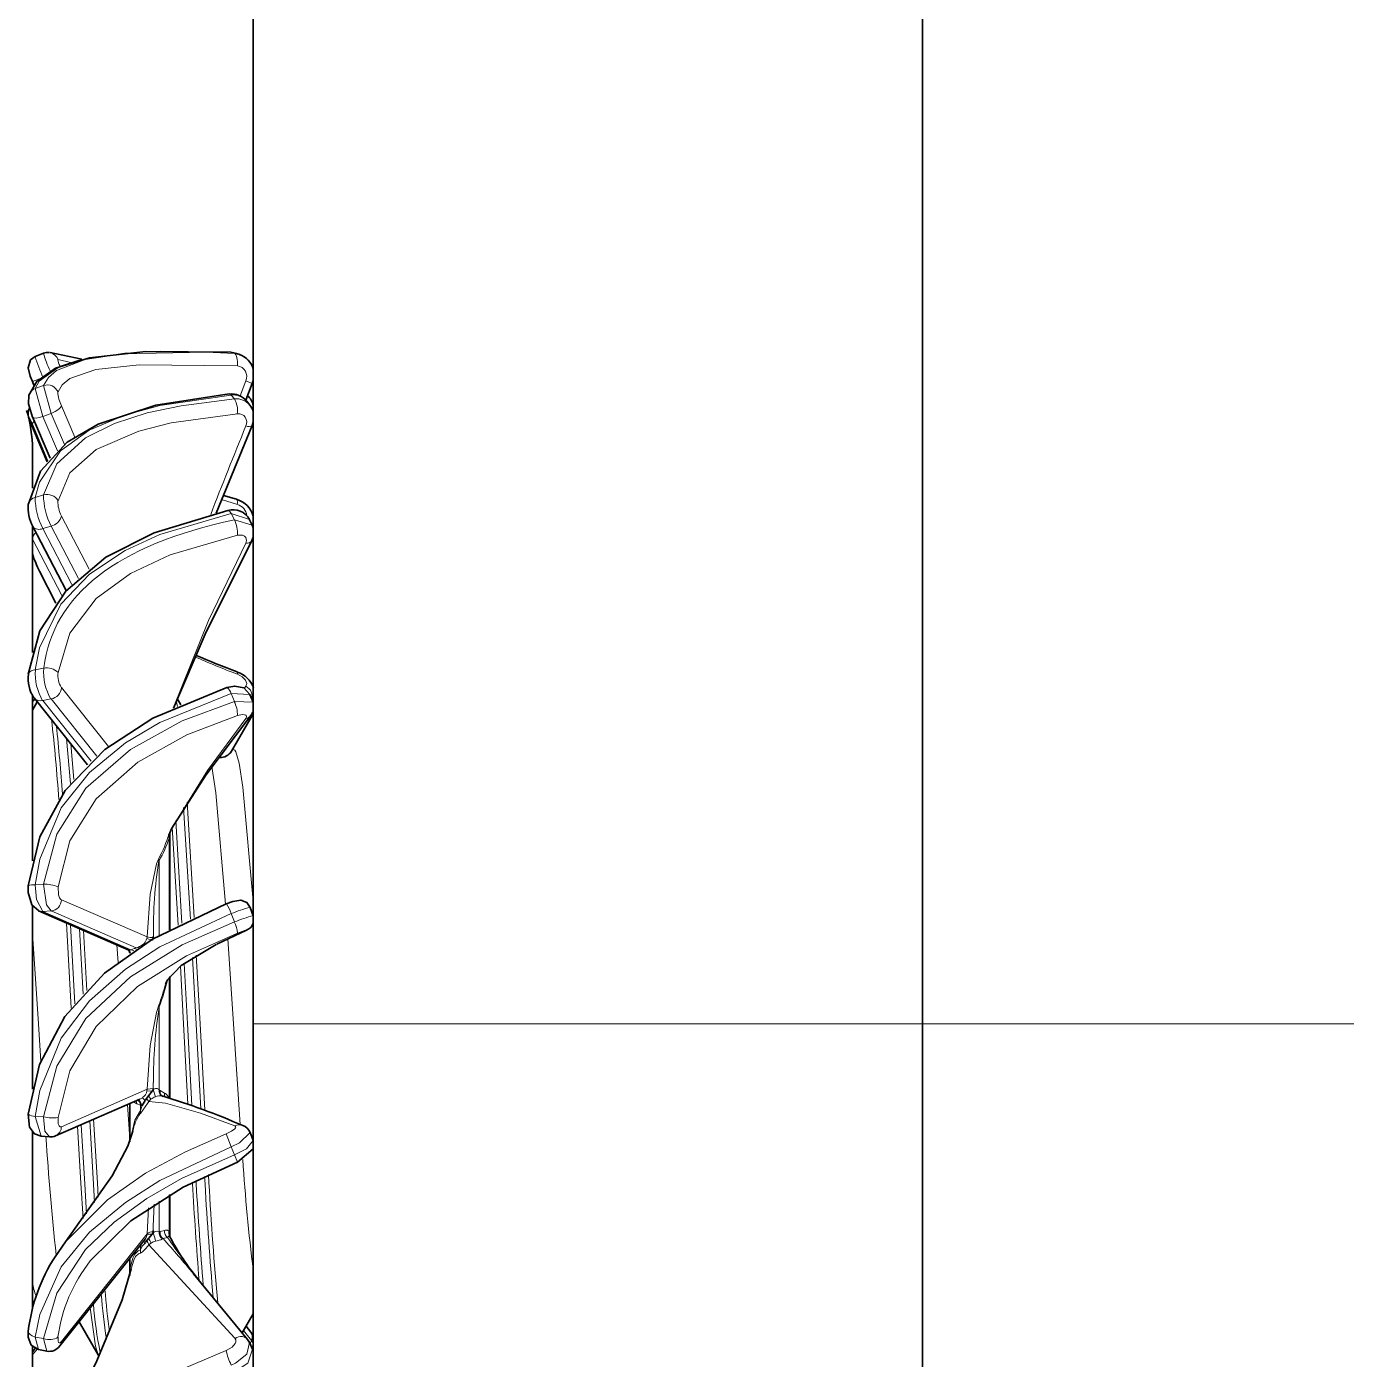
# Model space of a CAD drawing. Extents: x 315 to 857, y 212 to 651.
# Drawn here: x 543.56 to 549.48, y 292.58 to 298.55 of the extents above; entities that cross this region are included whole.
import ezdxf

# ---------------------------------------------------------------- set-up
doc = ezdxf.new("R2010")
doc.units = 0

msp = doc.modelspace()

# ---------------------------------------------------------------- linework, layer by layer
at = {"color": 7, "lineweight": 35}
for p, q in [((544.5804, 359.8392), (544.5804, 294.0792)), ((547.5804, 359.8392), (547.5804, 294.0792)), ((547.5804, 359.8392), (547.5804, 294.0792)), ((544.5804, 297.0123), (544.5804, 356.9062))]:
    msp.add_line(p, q, dxfattribs=at)
at = {"color": 7, "lineweight": 35, "ltscale": 0.001005}
msp.add_line((543.6031, 297.0709), (543.6405, 297.0856), dxfattribs=at)
at = {"color": 7, "lineweight": 35, "ltscale": 0.00365}
msp.add_line((543.6696, 297.088), (543.8124, 297.058), dxfattribs=at)
at = {"color": 7, "lineweight": 13, "ltscale": 0.001429}
msp.add_line((543.7053, 297.0575), (543.7608, 297.044), dxfattribs=at)
at = {"color": 7, "lineweight": 35, "ltscale": 0.000674667}
msp.add_line((544.5062, 297.0842), (544.4797, 297.0894), dxfattribs=at)
at = {"color": 7, "lineweight": 13, "ltscale": 0.000369635}
msp.add_line((544.4956, 297.0842), (544.4816, 297.089), dxfattribs=at)
at = {"color": 7, "lineweight": 13, "ltscale": 0.000624989}
msp.add_line((544.5062, 297.0842), (544.4816, 297.089), dxfattribs=at)
at = {"color": 7, "lineweight": 13, "ltscale": 0.000618853}
msp.add_line((544.4956, 297.0842), (544.5199, 297.0794), dxfattribs=at)
at = {"color": 7, "lineweight": 35, "ltscale": 0.000395951}
msp.add_line((544.5199, 297.0794), (544.5049, 297.0846), dxfattribs=at)
at = {"color": 7, "lineweight": 13, "ltscale": 0.000859396}
msp.add_line((543.6225, 296.971), (543.5906, 296.9583), dxfattribs=at)
at = {"color": 7, "lineweight": 35, "ltscale": 0.000423326}
msp.add_line((543.5968, 296.9425), (543.5906, 296.9583), dxfattribs=at)
at = {"color": 7, "lineweight": 13, "ltscale": 0.000999664}
msp.add_line((543.6033, 296.9265), (543.6408, 296.9405), dxfattribs=at)
at = {"color": 7, "lineweight": 13, "ltscale": 0.003224}
msp.add_line((543.637, 296.8021), (543.6033, 296.9265), dxfattribs=at)
at = {"color": 7, "lineweight": 13, "ltscale": 0.003228}
msp.add_line((543.6408, 296.9405), (543.6743, 296.8158), dxfattribs=at)
at = {"color": 7, "lineweight": 13, "ltscale": 0.001806}
msp.add_line((544.5473, 296.9615), (544.5215, 296.894), dxfattribs=at)
at = {"color": 7, "lineweight": 35, "ltscale": 0.002003}
msp.add_line((544.547, 296.8752), (544.5762, 296.9498), dxfattribs=at)
at = {"color": 7, "lineweight": 13, "ltscale": 0.000780349}
msp.add_line((544.5473, 296.9615), (544.5762, 296.9498), dxfattribs=at)
at = {"color": 7, "lineweight": 35, "ltscale": 0.000343818}
msp.add_line((544.5804, 296.9629), (544.5762, 296.9498), dxfattribs=at)
at = {"color": 7, "lineweight": 35, "ltscale": 0.002815}
msp.add_line((544.5804, 296.8501), (544.5804, 296.9627), dxfattribs=at)
at = {"color": 7, "lineweight": 13, "ltscale": 0.000554898}
msp.add_line((544.4956, 296.8804), (544.4816, 296.8976), dxfattribs=at)
at = {"color": 7, "lineweight": 35, "ltscale": 0.000551322}
msp.add_line((544.5649, 296.8529), (544.5513, 296.8702), dxfattribs=at)
at = {"color": 7, "lineweight": 35, "ltscale": 0.000626425}
msp.add_line((543.5735, 296.7979), (543.5819, 296.7743), dxfattribs=at)
at = {"color": 7, "lineweight": 35, "ltscale": 0.005027}
msp.add_line((543.6697, 296.6145), (543.5909, 296.7996), dxfattribs=at)
at = {"color": 7, "lineweight": 13, "ltscale": 0.000993517}
msp.add_line((543.637, 296.8021), (543.6743, 296.8158), dxfattribs=at)
at = {"color": 7, "lineweight": 13, "ltscale": 0.004175}
msp.add_line((543.7023, 296.6484), (543.637, 296.8021), dxfattribs=at)
at = {"color": 7, "lineweight": 13, "ltscale": 0.003803}
for p, q in [((543.6743, 296.8158), (543.7338, 296.6758)), ((543.7206, 296.8496), (543.7802, 296.7096))]:
    msp.add_line(p, q, dxfattribs=at)
at = {"color": 7, "lineweight": 13, "ltscale": 0.000490323}
msp.add_line((543.5819, 296.7743), (543.5754, 296.7928), dxfattribs=at)
at = {"color": 7, "lineweight": 35, "ltscale": 0.004773}
msp.add_line((543.5819, 296.7743), (543.6562, 296.5984), dxfattribs=at)
at = {"color": 7, "lineweight": 13, "ltscale": 0.004443}
msp.add_line((543.6602, 296.6033), (543.5906, 296.7668), dxfattribs=at)
at = {"color": 7, "lineweight": 35, "ltscale": 0.010644}
msp.add_line((544.4139, 296.3682), (544.5759, 296.7619), dxfattribs=at)
at = {"color": 7, "lineweight": 35, "ltscale": 0.000357554}
msp.add_line((544.5804, 296.7755), (544.5759, 296.7619), dxfattribs=at)
at = {"color": 7, "lineweight": 35, "ltscale": 0.010512}
msp.add_line((544.5804, 296.3549), (544.5804, 296.7753), dxfattribs=at)
at = {"color": 7, "lineweight": 35, "ltscale": 0.004345}
msp.add_line((543.5906, 296.4808), (543.5906, 296.6546), dxfattribs=at)
at = {"color": 7, "lineweight": 13, "ltscale": 0.000980496}
msp.add_line((543.6033, 296.4388), (543.6408, 296.4503), dxfattribs=at)
at = {"color": 7, "lineweight": 35, "ltscale": 0.001541}
msp.add_line((544.4464, 296.4482), (544.5054, 296.4304), dxfattribs=at)
at = {"color": 7, "lineweight": 13, "ltscale": 0.001851}
msp.add_line((544.4385, 296.4291), (544.5093, 296.4074), dxfattribs=at)
at = {"color": 7, "lineweight": 13, "ltscale": 0.006708}
msp.add_line((543.7206, 296.3551), (543.8448, 296.1172), dxfattribs=at)
at = {"color": 7, "lineweight": 13, "ltscale": 0.000773163}
msp.add_line((544.4956, 296.3388), (544.4816, 296.3664), dxfattribs=at)
at = {"color": 7, "lineweight": 13, "ltscale": 0.00214}
msp.add_line((544.5631, 296.3402), (544.4816, 296.3664), dxfattribs=at)
at = {"color": 7, "lineweight": 13, "ltscale": 0.002106}
for p, q in [((544.4956, 296.3388), (544.5761, 296.3139)), ((544.5658, 295.5556), (544.4816, 295.5592))]:
    msp.add_line(p, q, dxfattribs=at)
at = {"color": 7, "lineweight": 35, "ltscale": 0.000771797}
msp.add_line((544.5761, 296.3139), (544.5624, 296.3416), dxfattribs=at)
at = {"color": 7, "lineweight": 35, "ltscale": 0.014191}
msp.add_line((543.5906, 295.7442), (543.5906, 296.3119), dxfattribs=at)
at = {"color": 7, "lineweight": 35, "ltscale": 0.008072}
msp.add_line((543.7419, 296.0216), (543.5927, 296.3079), dxfattribs=at)
at = {"color": 7, "lineweight": 13, "ltscale": 0.00097367}
msp.add_line((543.637, 296.2989), (543.6743, 296.3101), dxfattribs=at)
at = {"color": 7, "lineweight": 13, "ltscale": 0.007057}
msp.add_line((543.7675, 296.0486), (543.637, 296.2989), dxfattribs=at)
at = {"color": 7, "lineweight": 13, "ltscale": 0.006597}
msp.add_line((543.6743, 296.3101), (543.7963, 296.0761), dxfattribs=at)
at = {"color": 7, "lineweight": 35, "ltscale": 0.00042008}
msp.add_line((544.5743, 296.2457), (544.5804, 296.2613), dxfattribs=at)
at = {"color": 7, "lineweight": 35, "ltscale": 0.000293125}
msp.add_line((544.5804, 296.303), (544.5761, 296.3139), dxfattribs=at)
at = {"color": 7, "lineweight": 35, "ltscale": 0.016848}
msp.add_line((544.5804, 295.5874), (544.5804, 296.2613), dxfattribs=at)
at = {"color": 7, "lineweight": 13, "ltscale": 0.007117}
msp.add_line((543.7223, 295.9988), (543.5906, 296.2512), dxfattribs=at)
at = {"color": 7, "lineweight": 35, "ltscale": 0.004013}
msp.add_line((543.6229, 296.1078), (543.6957, 295.9647), dxfattribs=at)
at = {"color": 7, "lineweight": 13, "ltscale": 0.000956876}
msp.add_line((543.6033, 295.6664), (543.6408, 295.6742), dxfattribs=at)
at = {"color": 7, "lineweight": 35, "ltscale": 0.002294}
msp.add_line((544.5804, 295.5874), (544.5804, 295.6792), dxfattribs=at)
msp.add_line((544.5804, 295.5874), (544.5804, 295.6792), dxfattribs=at)
at = {"color": 7, "lineweight": 35, "ltscale": 0.004017}
msp.add_line((544.5804, 295.5185), (544.5804, 295.6792), dxfattribs=at)
msp.add_line((544.5804, 295.5185), (544.5804, 295.6792), dxfattribs=at)
at = {"color": 7, "lineweight": 13, "ltscale": 0.000248335}
msp.add_line((544.5093, 295.6467), (544.5088, 295.6566), dxfattribs=at)
at = {"color": 7, "lineweight": 35, "ltscale": 0.003294}
msp.add_line((543.5906, 295.4192), (543.5906, 295.5509), dxfattribs=at)
at = {"color": 7, "lineweight": 13, "ltscale": 0.008459}
msp.add_line((543.7206, 295.5861), (543.9321, 295.3219), dxfattribs=at)
at = {"color": 7, "lineweight": 13, "ltscale": 0.000933072}
msp.add_line((544.4956, 295.5246), (544.4816, 295.5592), dxfattribs=at)
at = {"color": 7, "lineweight": 13, "ltscale": 0.000271941}
msp.add_line((544.5473, 295.5926), (544.5406, 295.584), dxfattribs=at)
at = {"color": 7, "lineweight": 35, "ltscale": 0.000932371}
msp.add_line((544.5795, 295.5209), (544.5658, 295.5556), dxfattribs=at)
at = {"color": 7, "lineweight": 35, "ltscale": 0.000699615}
for p, q in [((544.5804, 295.5185), (544.5804, 295.5465)), ((544.5804, 295.5185), (544.5804, 295.5465)), ((544.5804, 292.6119), (544.5804, 292.6399)), ((544.5804, 292.6119), (544.5804, 292.6399))]:
    msp.add_line(p, q, dxfattribs=at)
at = {"color": 7, "lineweight": 35, "ltscale": 0.000694275}
msp.add_line((544.5804, 295.5186), (544.5804, 295.5464), dxfattribs=at)
at = {"color": 7, "lineweight": 35, "ltscale": 0.000398593}
msp.add_line((543.6028, 295.5341), (543.5899, 295.5247), dxfattribs=at)
at = {"color": 7, "lineweight": 35, "ltscale": 0.001065}
msp.add_line((543.6119, 295.5226), (543.5906, 295.4857), dxfattribs=at)
at = {"color": 7, "lineweight": 13, "ltscale": 0.000512716}
msp.add_line((543.6034, 295.5079), (543.5931, 295.4902), dxfattribs=at)
at = {"color": 7, "lineweight": 35, "ltscale": 0.009609}
msp.add_line((543.8376, 295.2401), (543.5977, 295.5403), dxfattribs=at)
at = {"color": 7, "lineweight": 13, "ltscale": 0.000950123}
msp.add_line((543.637, 295.528), (543.6743, 295.5353), dxfattribs=at)
at = {"color": 7, "lineweight": 13, "ltscale": 0.008695}
msp.add_line((543.8541, 295.2563), (543.637, 295.528), dxfattribs=at)
at = {"color": 7, "lineweight": 13, "ltscale": 0.0082}
msp.add_line((543.6743, 295.5353), (543.879, 295.2791), dxfattribs=at)
at = {"color": 7, "lineweight": 13, "ltscale": 0.000669423}
msp.add_line((544.2407, 295.5023), (544.2354, 295.5285), dxfattribs=at)
at = {"color": 7, "lineweight": 35, "ltscale": 0.000832112}
msp.add_line((544.2387, 295.5376), (544.2554, 295.5088), dxfattribs=at)
at = {"color": 7, "lineweight": 13, "ltscale": 0.002099}
msp.add_line((544.4956, 295.5246), (544.5795, 295.5209), dxfattribs=at)
at = {"color": 7, "lineweight": 13, "ltscale": 0.000204126}
msp.add_line((544.5773, 295.5384), (544.5731, 295.5315), dxfattribs=at)
at = {"color": 7, "lineweight": 35, "ltscale": 0.004836}
msp.add_line((544.5804, 295.4682), (544.4833, 295.3009), dxfattribs=at)
at = {"color": 7, "lineweight": 35, "ltscale": 0.000331879}
msp.add_line((544.5804, 295.4682), (544.5804, 295.4815), dxfattribs=at)
at = {"color": 7, "lineweight": 35, "ltscale": 0.022942}
msp.add_line((544.5804, 294.5635), (544.5804, 295.4812), dxfattribs=at)
at = {"color": 7, "lineweight": 35, "ltscale": 0.015252}
msp.add_line((543.5906, 294.8091), (543.5906, 295.4192), dxfattribs=at)
at = {"color": 7, "lineweight": 13, "ltscale": 0.005082}
msp.add_line((543.7606, 295.1559), (543.7431, 295.3585), dxfattribs=at)
at = {"color": 7, "lineweight": 13, "ltscale": 0.004026}
msp.add_line((543.776, 295.1744), (543.762, 295.3348), dxfattribs=at)
at = {"color": 7, "lineweight": 35, "ltscale": 0.00010688}
msp.add_line((544.4297, 295.2725), (544.4254, 295.2726), dxfattribs=at)
at = {"color": 7, "lineweight": 13, "ltscale": 0.012955}
msp.add_line((544.3158, 294.5561), (544.2836, 295.0732), dxfattribs=at)
at = {"color": 7, "lineweight": 13, "ltscale": 0.012553}
msp.add_line((544.2991, 294.5483), (544.2684, 295.0495), dxfattribs=at)
at = {"color": 7, "lineweight": 35, "ltscale": 0.000835101}
msp.add_line((544.215, 294.956), (544.2017, 294.9253), dxfattribs=at)
at = {"color": 7, "lineweight": 13, "ltscale": 0.010997}
msp.add_line((544.2437, 294.5214), (544.2173, 294.9605), dxfattribs=at)
at = {"color": 7, "lineweight": 13, "ltscale": 0.011524}
msp.add_line((544.2607, 294.5299), (544.2331, 294.9901), dxfattribs=at)
at = {"color": 7, "lineweight": 13, "ltscale": 0.00035131}
msp.add_line((544.2036, 294.912), (544.2056, 294.9259), dxfattribs=at)
at = {"color": 7, "lineweight": 13, "ltscale": 0.010281}
msp.add_line((544.2036, 294.912), (544.2036, 294.5007), dxfattribs=at)
at = {"color": 7, "lineweight": 13, "ltscale": 0.000285926}
msp.add_line((544.2056, 294.9259), (544.2063, 294.9373), dxfattribs=at)
at = {"color": 7, "lineweight": 35, "ltscale": 0.010884}
msp.add_line((544.2064, 294.9376), (544.2064, 294.5022), dxfattribs=at)
at = {"color": 7, "lineweight": 13, "ltscale": 0.000247343}
msp.add_line((544.1586, 294.8106), (544.157, 294.8203), dxfattribs=at)
at = {"color": 7, "lineweight": 13, "ltscale": 0.008352}
msp.add_line((544.1586, 294.4765), (544.1586, 294.8106), dxfattribs=at)
at = {"color": 7, "lineweight": 13, "ltscale": 0.000939991}
msp.add_line((543.6033, 294.7026), (543.6408, 294.7057), dxfattribs=at)
at = {"color": 7, "lineweight": 35, "ltscale": 0.020535}
msp.add_line((543.5906, 293.7862), (543.5906, 294.6076), dxfattribs=at)
at = {"color": 7, "lineweight": 13, "ltscale": 0.010455}
msp.add_line((543.7206, 294.6353), (544.1047, 294.4698), dxfattribs=at)
at = {"color": 7, "lineweight": 35, "ltscale": 0.00099944}
msp.add_line((544.5804, 294.5635), (544.5667, 294.6011), dxfattribs=at)
at = {"color": 7, "lineweight": 35, "ltscale": 0.011065}
msp.add_line((544.0229, 294.4091), (543.6171, 294.5858), dxfattribs=at)
at = {"color": 7, "lineweight": 13, "ltscale": 0.00093446}
msp.add_line((543.637, 294.5824), (543.6743, 294.5849), dxfattribs=at)
at = {"color": 7, "lineweight": 13, "ltscale": 0.010741}
msp.add_line((544.0309, 294.4109), (543.637, 294.5824), dxfattribs=at)
at = {"color": 7, "lineweight": 13, "ltscale": 0.010384}
msp.add_line((543.6743, 294.5849), (544.0551, 294.4192), dxfattribs=at)
at = {"color": 7, "lineweight": 13, "ltscale": 0.009569}
msp.add_line((543.7639, 294.1488), (543.7431, 294.531), dxfattribs=at)
at = {"color": 7, "lineweight": 13, "ltscale": 0.000999216}
msp.add_line((544.4956, 294.5361), (544.4816, 294.5735), dxfattribs=at)
at = {"color": 7, "lineweight": 35, "ltscale": 0.0244}
msp.add_line((544.5804, 293.5542), (544.5804, 294.5302), dxfattribs=at)
at = {"color": 7, "lineweight": 13, "ltscale": 0.010115}
msp.add_line((543.5906, 294.4829), (543.6172, 294.0792), dxfattribs=at)
at = {"color": 7, "lineweight": 13, "ltscale": 0.008865}
msp.add_line((543.7802, 294.1691), (543.7611, 294.5232), dxfattribs=at)
at = {"color": 7, "lineweight": 13, "ltscale": 0.007359}
msp.add_line((543.8173, 294.2117), (543.8014, 294.5056), dxfattribs=at)
at = {"color": 7, "lineweight": 13, "ltscale": 0.00673}
msp.add_line((543.8337, 294.2292), (543.819, 294.498), dxfattribs=at)
at = {"color": 7, "lineweight": 13, "ltscale": 0.000188137}
msp.add_line((544.1047, 294.4698), (544.1039, 294.4623), dxfattribs=at)
at = {"color": 7, "lineweight": 35, "ltscale": 0.00011673}
msp.add_line((544.1313, 294.4655), (544.1313, 294.4702), dxfattribs=at)
at = {"color": 7, "lineweight": 13, "ltscale": 0.003695}
msp.add_line((544.5473, 294.4976), (544.4137, 294.4343), dxfattribs=at)
at = {"color": 7, "lineweight": 35, "ltscale": 0.003699}
msp.add_line((544.5507, 294.4989), (544.4168, 294.4359), dxfattribs=at)
at = {"color": 7, "lineweight": 13, "ltscale": 0.001958}
msp.add_line((543.969, 294.4327), (543.9742, 294.3545), dxfattribs=at)
at = {"color": 7, "lineweight": 35, "ltscale": 0.000292468}
msp.add_line((544.0264, 294.3981), (544.0229, 294.4092), dxfattribs=at)
at = {"color": 7, "lineweight": 13, "ltscale": 0.000431654}
msp.add_line((544.0471, 294.417), (544.0309, 294.4109), dxfattribs=at)
at = {"color": 7, "lineweight": 13, "ltscale": 0.000207301}
msp.add_line((544.0471, 294.417), (544.0551, 294.4192), dxfattribs=at)
at = {"color": 7, "lineweight": 13, "ltscale": 0.000268923}
msp.add_line((544.0574, 294.4139), (544.0471, 294.417), dxfattribs=at)
at = {"color": 7, "lineweight": 13, "ltscale": 0.000605574}
msp.add_line((544.1268, 294.4546), (544.1039, 294.4623), dxfattribs=at)
at = {"color": 7, "lineweight": 35, "ltscale": 0.000195618}
msp.add_line((544.1268, 294.4546), (544.1315, 294.4608), dxfattribs=at)
at = {"color": 7, "lineweight": 35, "ltscale": 0.000106812}
msp.add_line((544.1313, 294.4612), (544.1313, 294.4655), dxfattribs=at)
at = {"color": 7, "lineweight": 13, "ltscale": 0.000234077}
msp.add_line((544.1313, 294.4612), (544.1398, 294.4653), dxfattribs=at)
at = {"color": 7, "lineweight": 13, "ltscale": 0.009539}
msp.add_line((544.4671, 294.46), (544.4922, 294.0792), dxfattribs=at)
at = {"color": 7, "lineweight": 35, "ltscale": 5.56946e-05}
msp.add_line((544.0264, 294.3981), (544.0264, 294.3958), dxfattribs=at)
at = {"color": 7, "lineweight": 13, "ltscale": 4.66393e-05}
msp.add_line((544.0264, 294.3981), (544.0266, 294.3962), dxfattribs=at)
at = {"color": 7, "lineweight": 13, "ltscale": 0.006759}
msp.add_line((544.285, 294.0801), (544.2706, 294.3501), dxfattribs=at)
at = {"color": 7, "lineweight": 13, "ltscale": 0.007459}
msp.add_line((544.3244, 294.0783), (544.3085, 294.3762), dxfattribs=at)
at = {"color": 7, "lineweight": 13, "ltscale": 0.007695}
msp.add_line((544.3417, 294.0792), (544.3252, 294.3866), dxfattribs=at)
at = {"color": 7, "lineweight": 13, "ltscale": 0.013543}
msp.add_line((544.2036, 294.2878), (544.2036, 293.746), dxfattribs=at)
at = {"color": 7, "lineweight": 35, "ltscale": 0.013217}
msp.add_line((544.2064, 294.2913), (544.2064, 293.7626), dxfattribs=at)
at = {"color": 7, "lineweight": 13, "ltscale": 0.006461}
msp.add_line((544.2676, 294.0792), (544.2538, 294.3373), dxfattribs=at)
at = {"color": 7, "lineweight": 13, "ltscale": 0.000191084}
msp.add_line((544.1586, 294.1546), (544.157, 294.1621), dxfattribs=at)
at = {"color": 7, "lineweight": 13, "ltscale": 0.009286}
msp.add_line((544.1586, 293.7832), (544.1586, 294.1546), dxfattribs=at)
at = {"color": 7, "lineweight": 13, "ltscale": 0.00422}
msp.add_line((543.6172, 294.0792), (543.6281, 293.9108), dxfattribs=at)
at = {"color": 7, "lineweight": 13, "ltscale": 0.009011}
msp.add_line((544.287, 293.7193), (544.2676, 294.0792), dxfattribs=at)
at = {"color": 7, "lineweight": 13, "ltscale": 0.00919}
msp.add_line((544.3046, 293.7131), (544.285, 294.0801), dxfattribs=at)
at = {"color": 7, "lineweight": 13, "ltscale": 0.009511}
msp.add_line((544.3448, 293.6984), (544.3244, 294.0783), dxfattribs=at)
at = {"color": 7, "lineweight": 13, "ltscale": 0.009704}
msp.add_line((544.3627, 293.6917), (544.3417, 294.0792), dxfattribs=at)
at = {"color": 7, "lineweight": 13, "ltscale": 0.011303}
msp.add_line((544.4922, 294.0792), (544.5221, 293.6281), dxfattribs=at)
at = {"color": 7, "lineweight": 13, "ltscale": 0.075}
for p, q in [((547.5804, 294.0792), (544.5804, 294.0792)), ((550.5804, 294.0792), (547.5804, 294.0792))]:
    msp.add_line(p, q, dxfattribs=at)
at = {"color": 7, "lineweight": 35, "ltscale": 0.125}
for p, q in [((544.5804, 289.0792), (544.5804, 294.0792)), ((547.5804, 289.0792), (547.5804, 294.0792)), ((547.5804, 289.0792), (547.5804, 294.0792))]:
    msp.add_line(p, q, dxfattribs=at)
at = {"color": 7, "lineweight": 13, "ltscale": 0.000687469}
msp.add_line((544.132, 293.7885), (544.1324, 293.816), dxfattribs=at)
at = {"color": 7, "lineweight": 13, "ltscale": 0.010489}
msp.add_line((543.7206, 293.6174), (544.1047, 293.7862), dxfattribs=at)
at = {"color": 7, "lineweight": 35, "ltscale": 0.00037739}
msp.add_line((544.1102, 293.7566), (544.1016, 293.7442), dxfattribs=at)
at = {"color": 7, "lineweight": 13, "ltscale": 0.000191169}
msp.add_line((544.1047, 293.7862), (544.1039, 293.7786), dxfattribs=at)
at = {"color": 7, "lineweight": 13, "ltscale": 0.000574625}
msp.add_line((544.1268, 293.7773), (544.1039, 293.7786), dxfattribs=at)
at = {"color": 7, "lineweight": 13, "ltscale": 0.000684464}
msp.add_line((544.132, 293.7885), (544.1047, 293.7862), dxfattribs=at)
at = {"color": 7, "lineweight": 35, "ltscale": 0.000664983}
msp.add_line((544.1268, 293.7773), (544.1102, 293.7566), dxfattribs=at)
at = {"color": 7, "lineweight": 13, "ltscale": 0.000488589}
msp.add_line((544.1102, 293.7566), (544.122, 293.741), dxfattribs=at)
at = {"color": 7, "lineweight": 35, "ltscale": 0.000199297}
msp.add_line((544.1268, 293.7773), (544.1315, 293.7838), dxfattribs=at)
at = {"color": 7, "lineweight": 35, "ltscale": 0.000108337}
msp.add_line((544.1313, 293.7842), (544.1313, 293.7885), dxfattribs=at)
at = {"color": 7, "lineweight": 13, "ltscale": 0.00084201}
msp.add_line((544.1313, 293.7842), (544.1419, 293.7522), dxfattribs=at)
at = {"color": 7, "lineweight": 13, "ltscale": 0.000138395}
msp.add_line((544.1586, 293.7832), (544.1632, 293.7802), dxfattribs=at)
at = {"color": 7, "lineweight": 13, "ltscale": 0.000565509}
msp.add_line((544.1632, 293.7802), (544.1826, 293.7684), dxfattribs=at)
at = {"color": 7, "lineweight": 13, "ltscale": 0.000342576}
msp.add_line((544.2036, 293.746), (544.1964, 293.7577), dxfattribs=at)
at = {"color": 7, "lineweight": 35, "ltscale": 0.000432587}
msp.add_line((544.2064, 293.7626), (544.2064, 293.7453), dxfattribs=at)
at = {"color": 7, "lineweight": 35, "ltscale": 0.010312}
msp.add_line((543.6942, 293.5769), (544.0724, 293.7415), dxfattribs=at)
at = {"color": 7, "lineweight": 13, "ltscale": 0.003886}
msp.add_line((544.016, 293.7169), (544.0267, 293.5618), dxfattribs=at)
at = {"color": 7, "lineweight": 35, "ltscale": 0.004278}
msp.add_line((544.0264, 293.7214), (544.0264, 293.5503), dxfattribs=at)
at = {"color": 7, "lineweight": 13, "ltscale": 0.004177}
msp.add_line((544.0292, 293.7227), (544.0292, 293.5556), dxfattribs=at)
at = {"color": 7, "lineweight": 13, "ltscale": 0.00040727}
msp.add_line((544.0581, 293.7203), (544.0443, 293.729), dxfattribs=at)
at = {"color": 7, "lineweight": 13, "ltscale": 0.000347523}
msp.add_line((544.0581, 293.7203), (544.0549, 293.7339), dxfattribs=at)
at = {"color": 7, "lineweight": 13, "ltscale": 0.000433084}
msp.add_line((544.0743, 293.7143), (544.0581, 293.7203), dxfattribs=at)
at = {"color": 7, "lineweight": 13, "ltscale": 0.000431107}
msp.add_line((544.0836, 293.7481), (544.0684, 293.74), dxfattribs=at)
at = {"color": 7, "lineweight": 13, "ltscale": 0.000605011}
msp.add_line((544.0743, 293.7143), (544.0743, 293.6901), dxfattribs=at)
at = {"color": 7, "lineweight": 13, "ltscale": 0.000102328}
msp.add_line((544.0743, 293.7143), (544.0783, 293.7133), dxfattribs=at)
at = {"color": 7, "lineweight": 13, "ltscale": 0.000611845}
msp.add_line((544.0743, 293.6901), (544.0822, 293.7133), dxfattribs=at)
at = {"color": 7, "lineweight": 13, "ltscale": 0.001405}
msp.add_line((544.0744, 293.6764), (544.1067, 293.7224), dxfattribs=at)
at = {"color": 7, "lineweight": 13, "ltscale": 9.61304e-05}
msp.add_line((544.0822, 293.7133), (544.0783, 293.7133), dxfattribs=at)
at = {"color": 7, "lineweight": 35, "ltscale": 0.000664054}
msp.add_line((544.0966, 293.7356), (544.0822, 293.7133), dxfattribs=at)
at = {"color": 7, "lineweight": 13, "ltscale": 0.000451088}
msp.add_line((544.0966, 293.7356), (544.0836, 293.7481), dxfattribs=at)
at = {"color": 7, "lineweight": 35, "ltscale": 0.000230434}
msp.add_line((544.0969, 293.7362), (544.1016, 293.7442), dxfattribs=at)
at = {"color": 7, "lineweight": 13, "ltscale": 0.000428261}
msp.add_line((544.1016, 293.7442), (544.1124, 293.731), dxfattribs=at)
at = {"color": 7, "lineweight": 13, "ltscale": 0.000257309}
msp.add_line((544.1067, 293.7224), (544.1124, 293.731), dxfattribs=at)
at = {"color": 7, "lineweight": 13, "ltscale": 0.000346428}
msp.add_line((544.1124, 293.731), (544.122, 293.741), dxfattribs=at)
at = {"color": 7, "lineweight": 13, "ltscale": 0.000938242}
msp.add_line((543.6033, 293.6636), (543.6408, 293.6616), dxfattribs=at)
at = {"color": 7, "lineweight": 13, "ltscale": 0.002317}
msp.add_line((543.6298, 293.5748), (543.6033, 293.6636), dxfattribs=at)
at = {"color": 7, "lineweight": 13, "ltscale": 0.007102}
msp.add_line((543.8641, 293.3601), (543.8478, 293.6437), dxfattribs=at)
at = {"color": 7, "lineweight": 13, "ltscale": 0.007148}
msp.add_line((543.8815, 293.3657), (543.8649, 293.6511), dxfattribs=at)
at = {"color": 7, "lineweight": 13, "ltscale": 0.000342563}
msp.add_line((544.0743, 293.6901), (544.0744, 293.6764), dxfattribs=at)
at = {"color": 7, "lineweight": 35, "ltscale": 0.01981}
msp.add_line((543.5906, 292.8023), (543.5906, 293.5947), dxfattribs=at)
at = {"color": 7, "lineweight": 35, "ltscale": 0.000923752}
msp.add_line((543.6301, 293.5748), (543.667, 293.5723), dxfattribs=at)
at = {"color": 7, "lineweight": 13, "ltscale": 0.0064}
msp.add_line((543.8075, 293.3641), (543.7926, 293.6197), dxfattribs=at)
at = {"color": 7, "lineweight": 13, "ltscale": 0.006683}
msp.add_line((543.8248, 293.3601), (543.8094, 293.627), dxfattribs=at)
at = {"color": 7, "lineweight": 13, "ltscale": 0.001549}
msp.add_line((544.4816, 293.5283), (544.4592, 293.586), dxfattribs=at)
at = {"color": 7, "lineweight": 35, "ltscale": 0.000960829}
msp.add_line((544.5798, 293.5558), (544.5662, 293.5917), dxfattribs=at)
at = {"color": 7, "lineweight": 13, "ltscale": 0.000960016}
msp.add_line((544.4956, 293.4925), (544.4816, 293.5283), dxfattribs=at)
at = {"color": 7, "lineweight": 35, "ltscale": 0.00231}
msp.add_line((544.5099, 293.4594), (544.5804, 293.5191), dxfattribs=at)
at = {"color": 7, "lineweight": 35, "ltscale": 0.022668}
msp.add_line((544.5804, 292.6119), (544.5804, 293.5186), dxfattribs=at)
at = {"color": 7, "lineweight": 13, "ltscale": 0.000900111}
msp.add_line((544.5099, 293.4594), (544.4956, 293.4925), dxfattribs=at)
at = {"color": 7, "lineweight": 13, "ltscale": 0.000872058}
msp.add_line((544.3641, 293.3601), (544.3621, 293.3949), dxfattribs=at)
at = {"color": 7, "lineweight": 13, "ltscale": 0.000933258}
msp.add_line((544.3815, 293.3657), (544.3792, 293.403), dxfattribs=at)
at = {"color": 7, "lineweight": 13, "ltscale": 0.003958}
msp.add_line((543.8175, 293.2061), (543.8075, 293.3641), dxfattribs=at)
at = {"color": 7, "lineweight": 13, "ltscale": 0.003324}
msp.add_line((543.8331, 293.2274), (543.8248, 293.3601), dxfattribs=at)
at = {"color": 7, "lineweight": 13, "ltscale": 0.002055}
msp.add_line((543.8692, 293.278), (543.8641, 293.3601), dxfattribs=at)
at = {"color": 7, "lineweight": 13, "ltscale": 0.001611}
msp.add_line((543.8854, 293.3014), (543.8815, 293.3657), dxfattribs=at)
at = {"color": 7, "lineweight": 13, "ltscale": 0.000408141}
msp.add_line((544.3248, 293.3601), (544.3238, 293.3764), dxfattribs=at)
at = {"color": 7, "lineweight": 13, "ltscale": 0.003419}
msp.add_line((544.1586, 293.1478), (544.1586, 293.2846), dxfattribs=at)
at = {"color": 7, "lineweight": 13, "ltscale": 0.004079}
msp.add_line((544.2036, 293.3118), (544.2036, 293.1486), dxfattribs=at)
at = {"color": 7, "lineweight": 35, "ltscale": 0.003647}
msp.add_line((544.2064, 293.3134), (544.2064, 293.1675), dxfattribs=at)
at = {"color": 7, "lineweight": 13, "ltscale": 0.002902}
msp.add_line((544.1047, 293.138), (544.1109, 293.2539), dxfattribs=at)
at = {"color": 7, "lineweight": 13, "ltscale": 0.002486}
msp.add_line((544.1324, 293.1711), (544.1357, 293.2705), dxfattribs=at)
at = {"color": 7, "lineweight": 35, "ltscale": 0.000154114}
msp.add_line((544.1313, 293.1465), (544.1313, 293.1527), dxfattribs=at)
at = {"color": 7, "lineweight": 13, "ltscale": 0.00045859}
msp.add_line((544.1321, 293.1527), (544.1324, 293.1711), dxfattribs=at)
at = {"color": 7, "lineweight": 13, "ltscale": 0.000494076}
msp.add_line((544.1632, 293.1486), (544.1826, 293.1526), dxfattribs=at)
at = {"color": 7, "lineweight": 13, "ltscale": 0.000217106}
msp.add_line((544.2036, 293.1486), (544.1964, 293.1534), dxfattribs=at)
at = {"color": 7, "lineweight": 35, "ltscale": 0.001057}
msp.add_line((544.2064, 293.1675), (544.2064, 293.1253), dxfattribs=at)
at = {"color": 7, "lineweight": 35, "ltscale": 0.002025}
msp.add_line((543.7386, 293.1015), (543.6921, 293.0352), dxfattribs=at)
at = {"color": 7, "lineweight": 35, "ltscale": 0.01531}
msp.add_line((543.7133, 292.6352), (544.0953, 293.1138), dxfattribs=at)
at = {"color": 7, "lineweight": 13, "ltscale": 0.015422}
msp.add_line((543.7206, 292.6553), (544.1047, 293.138), dxfattribs=at)
at = {"color": 7, "lineweight": 13, "ltscale": 0.000253314}
msp.add_line((544.0966, 293.0994), (544.088, 293.1047), dxfattribs=at)
at = {"color": 7, "lineweight": 35, "ltscale": 0.000201508}
msp.add_line((544.0969, 293.1), (544.1016, 293.1066), dxfattribs=at)
at = {"color": 7, "lineweight": 35, "ltscale": 0.000345065}
msp.add_line((544.1102, 293.1173), (544.1016, 293.1066), dxfattribs=at)
at = {"color": 7, "lineweight": 13, "ltscale": 0.000172985}
msp.add_line((544.1047, 293.138), (544.1039, 293.1311), dxfattribs=at)
at = {"color": 7, "lineweight": 35, "ltscale": 0.000635046}
msp.add_line((544.1268, 293.1365), (544.1102, 293.1173), dxfattribs=at)
at = {"color": 7, "lineweight": 13, "ltscale": 0.000305745}
msp.add_line((544.1124, 293.0883), (544.122, 293.0959), dxfattribs=at)
at = {"color": 7, "lineweight": 35, "ltscale": 0.000187188}
msp.add_line((544.1268, 293.1365), (544.1315, 293.1424), dxfattribs=at)
at = {"color": 7, "lineweight": 35, "ltscale": 9.53674e-05}
msp.add_line((544.1313, 293.1427), (544.1313, 293.1465), dxfattribs=at)
at = {"color": 7, "lineweight": 13, "ltscale": 0.000117403}
msp.add_line((544.1586, 293.1478), (544.1632, 293.1486), dxfattribs=at)
at = {"color": 7, "lineweight": 13, "ltscale": 6.43814e-05}
msp.add_line((544.174, 293.1153), (544.176, 293.117), dxfattribs=at)
at = {"color": 7, "lineweight": 13, "ltscale": 0.000514724}
msp.add_line((544.176, 293.117), (544.196, 293.1215), dxfattribs=at)
at = {"color": 7, "lineweight": 13, "ltscale": 0.000202597}
msp.add_line((544.196, 293.1215), (544.2023, 293.1267), dxfattribs=at)
at = {"color": 7, "lineweight": 13, "ltscale": 8.1905e-05}
msp.add_line((544.2055, 293.1262), (544.2023, 293.1267), dxfattribs=at)
at = {"color": 7, "lineweight": 13, "ltscale": 0.000565706}
msp.add_line((544.2064, 293.1261), (544.2036, 293.1486), dxfattribs=at)
at = {"color": 7, "lineweight": 13, "ltscale": 4.82586e-05}
msp.add_line((544.2067, 293.1247), (544.2055, 293.1262), dxfattribs=at)
at = {"color": 7, "lineweight": 35, "ltscale": 4.87565e-05}
msp.add_line((544.2061, 293.1265), (544.2067, 293.1247), dxfattribs=at)
at = {"color": 7, "lineweight": 13, "ltscale": 0.000527954}
msp.add_line((544.0743, 293.0872), (544.0743, 293.0661), dxfattribs=at)
at = {"color": 7, "lineweight": 13, "ltscale": 0.000125598}
msp.add_line((544.0743, 293.0872), (544.0783, 293.0841), dxfattribs=at)
at = {"color": 7, "lineweight": 13, "ltscale": 0.00046008}
msp.add_line((544.0743, 293.0661), (544.0822, 293.0827), dxfattribs=at)
at = {"color": 7, "lineweight": 13, "ltscale": 0.000378421}
msp.add_line((544.0743, 293.0661), (544.0744, 293.0509), dxfattribs=at)
at = {"color": 7, "lineweight": 13, "ltscale": 0.000102077}
msp.add_line((544.0822, 293.0827), (544.0783, 293.0841), dxfattribs=at)
at = {"color": 7, "lineweight": 13, "ltscale": 0.000227821}
msp.add_line((544.1067, 293.0812), (544.1124, 293.0883), dxfattribs=at)
at = {"color": 7, "lineweight": 13, "ltscale": 0.014235}
msp.add_line((544.1124, 293.0883), (544.4984, 292.6696), dxfattribs=at)
at = {"color": 7, "lineweight": 35, "ltscale": 0.001897}
msp.add_line((544.0264, 293.0274), (544.0264, 292.9515), dxfattribs=at)
at = {"color": 7, "lineweight": 13, "ltscale": 0.000791446}
msp.add_line((544.0271, 292.9537), (544.0292, 292.9853), dxfattribs=at)
at = {"color": 7, "lineweight": 13, "ltscale": 0.00114}
msp.add_line((544.0292, 293.0309), (544.0292, 292.9853), dxfattribs=at)
at = {"color": 7, "lineweight": 35, "ltscale": 0.009516}
msp.add_line((544.313, 292.9579), (544.5549, 292.664), dxfattribs=at)
at = {"color": 7, "lineweight": 35, "ltscale": 0.004268}
msp.add_line((543.8853, 292.5956), (543.7997, 292.7432), dxfattribs=at)
at = {"color": 7, "lineweight": 35, "ltscale": 0.002466}
msp.add_line((544.5309, 292.6935), (544.5804, 292.7789), dxfattribs=at)
at = {"color": 7, "lineweight": 35, "ltscale": 0.002542}
msp.add_line((544.5804, 292.6772), (544.5804, 292.7789), dxfattribs=at)
at = {"color": 7, "lineweight": 35, "ltscale": 0.002541}
msp.add_line((544.5804, 292.6772), (544.5804, 292.7789), dxfattribs=at)
msp.add_line((544.5804, 292.6772), (544.5804, 292.7789), dxfattribs=at)
at = {"color": 7, "lineweight": 35, "ltscale": 0.004175}
msp.add_line((544.5804, 292.6119), (544.5804, 292.7789), dxfattribs=at)
at = {"color": 7, "lineweight": 13, "ltscale": 0.000952624}
msp.add_line((543.6033, 292.6748), (543.6408, 292.6679), dxfattribs=at)
at = {"color": 7, "lineweight": 13, "ltscale": 0.001445}
msp.add_line((543.6179, 292.6189), (543.6033, 292.6748), dxfattribs=at)
at = {"color": 7, "lineweight": 13, "ltscale": 0.001436}
msp.add_line((544.5731, 292.6598), (544.5374, 292.7048), dxfattribs=at)
at = {"color": 7, "lineweight": 35, "ltscale": 0.000840848}
msp.add_line((544.5486, 292.7242), (544.5692, 292.6975), dxfattribs=at)
at = {"color": 7, "lineweight": 35, "ltscale": 0.016496}
msp.add_line((543.5906, 291.9732), (543.5906, 292.6331), dxfattribs=at)
at = {"color": 7, "lineweight": 13, "ltscale": 0.000831079}
msp.add_line((543.6113, 292.6206), (543.5906, 292.5946), dxfattribs=at)
at = {"color": 7, "lineweight": 35, "ltscale": 0.000235386}
msp.add_line((543.5977, 292.6181), (543.5923, 292.6104), dxfattribs=at)
at = {"color": 7, "lineweight": 35, "ltscale": 0.000198745}
msp.add_line((543.6027, 292.6243), (543.5977, 292.6181), dxfattribs=at)
at = {"color": 7, "lineweight": 35, "ltscale": 0.000950123}
msp.add_line((543.6179, 292.6189), (543.6552, 292.6115), dxfattribs=at)
at = {"color": 7, "lineweight": 13, "ltscale": 0.001454}
msp.add_line((543.6408, 292.6679), (543.6552, 292.6115), dxfattribs=at)
at = {"color": 7, "lineweight": 35, "ltscale": 0.000413902}
msp.add_line((544.5549, 292.664), (544.5637, 292.6499), dxfattribs=at)
at = {"color": 7, "lineweight": 35, "ltscale": 0.000822102}
msp.add_line((544.5773, 292.62), (544.5637, 292.6499), dxfattribs=at)
at = {"color": 7, "lineweight": 13, "ltscale": 0.000434661}
msp.add_line((544.5731, 292.6598), (544.5665, 292.6437), dxfattribs=at)
at = {"color": 7, "lineweight": 35, "ltscale": 0.000307021}
msp.add_line((544.5795, 292.6376), (544.575, 292.6261), dxfattribs=at)
at = {"color": 7, "lineweight": 35, "ltscale": 0.000224311}
msp.add_line((544.5805, 292.6116), (544.5773, 292.62), dxfattribs=at)
at = {"color": 7, "lineweight": 35, "ltscale": 0.000706482}
msp.add_line((544.5804, 292.6116), (544.5804, 292.6399), dxfattribs=at)
at = {"color": 7, "lineweight": 35, "ltscale": 0.000153009}
msp.add_line((543.8888, 292.5905), (543.8853, 292.5956), dxfattribs=at)
at = {"color": 7, "lineweight": 35}
for points in [[(543.6031, 297.0709), (543.582, 297.0554), (543.571, 297.0199), (543.581, 296.983), (543.5906, 296.9583)], [(544.4797, 297.0894), (544.0986, 297.0923), (543.8457, 297.0651), (543.6933, 297.0182), (543.6099, 296.9587), (543.574, 296.897)], [(544.4727, 296.9025), (544.1432, 296.8521), (543.8857, 296.7677), (543.7467, 296.6859), (543.6273, 296.5572), (543.5723, 296.4095)], [(543.574, 296.897), (543.5727, 296.8583), (543.5911, 296.7992)], [(544.4666, 296.3803), (544.1356, 296.2805), (543.92, 296.1705), (543.7396, 296.019), (543.624, 295.8402), (543.572, 295.6468)], [(544.2232, 295.4944), (544.3652, 295.8261), (544.5743, 296.2457)], [(544.462, 295.5862), (544.1309, 295.449), (543.9157, 295.309), (543.7368, 295.1252), (543.623, 294.9168), (543.5719, 294.697)], [(544.5658, 295.5556), (544.5376, 295.586), (544.4976, 295.5932), (544.4622, 295.5862)], [(544.215, 294.956), (544.3671, 295.1936), (544.5692, 295.4609)], [(543.6188, 294.5851), (543.5875, 294.6122), (543.5714, 294.6674), (543.5719, 294.697)], [(544.4594, 294.6164), (544.1288, 294.4587), (543.9143, 294.3057), (543.7361, 294.1115), (543.6229, 293.8967), (543.5719, 293.6742)], [(544.5667, 294.6011), (544.5518, 294.6224), (544.5243, 294.6338), (544.489, 294.6272), (544.4594, 294.6164)], [(544.4137, 294.4343), (544.2573, 294.3401), (544.1965, 294.277), (544.1877, 294.2582)], [(543.6298, 293.5748), (543.5995, 293.5864), (543.5776, 293.6165), (543.5719, 293.6742)], [(543.7386, 293.1015), (543.9484, 293.3979), (544.0186, 293.531), (544.0407, 293.5977)], [(543.8496, 293.0161), (544.032, 293.1964), (544.2662, 293.3467), (544.5099, 293.4594)], [(543.6229, 292.0506), (543.8786, 292.5684), (543.9929, 292.8423), (544.0332, 292.9803)], [(543.6179, 292.6189), (543.5849, 292.6393), (543.5716, 292.674), (543.572, 292.7014)]]:
    msp.add_lwpolyline(points, dxfattribs=at)
at = {"color": 7, "lineweight": 13}
for points in [[(544.4816, 297.089), (544.1624, 297.0942), (544.004, 297.0861), (543.7974, 297.054), (543.7142, 297.0266), (543.6208, 296.9599), (543.6033, 296.9265)], [(543.6408, 296.9405), (543.662, 296.9768), (543.699, 297.008), (543.8275, 297.0571), (543.9951, 297.0822), (544.3689, 297.0893), (544.4956, 297.0842)], [(543.7053, 296.9116), (543.7244, 296.9441), (543.7577, 296.9714), (543.8741, 297.0121), (544.0687, 297.0339), (544.5093, 297.0284)], [(544.4816, 296.8976), (544.1619, 296.8503), (544.0048, 296.8077), (543.8454, 296.7399), (543.7161, 296.6473), (543.6219, 296.5074), (543.6033, 296.4388)], [(543.6408, 296.4503), (543.6994, 296.589), (543.8291, 296.7063), (543.959, 296.7707), (544.105, 296.8176), (544.2567, 296.85), (544.4956, 296.8804)], [(543.7053, 296.424), (543.7581, 296.5497), (543.8755, 296.6543), (544.0668, 296.7366), (544.2119, 296.7729), (544.5093, 296.8138)], [(543.5906, 296.7668), (543.5801, 296.7892), (543.5763, 296.7955), (543.5756, 296.7964), (543.5748, 296.7951), (543.5754, 296.7928)], [(544.4816, 296.3664), (544.1613, 296.2721), (544.0061, 296.2008), (543.8458, 296.0944), (543.7181, 295.9603), (543.6229, 295.7644), (543.6033, 295.6664)], [(543.7053, 295.6536), (543.7583, 295.8302), (543.8762, 295.9863), (544.0294, 296.0984), (544.2078, 296.1821), (544.5093, 296.2695)], [(544.5093, 296.2695), (544.5319, 296.2696), (544.5406, 296.2659), (544.5472, 296.2598), (544.5508, 296.246), (544.5473, 296.2335)], [(544.5473, 296.2335), (544.3793, 295.8871), (544.2211, 295.4935)], [(544.5093, 295.6467), (544.5304, 295.6353), (544.5453, 295.6199), (544.5509, 295.6041), (544.5473, 295.5926)], [(544.4816, 295.5592), (544.1609, 295.4293), (544.0071, 295.3383), (543.8464, 295.2062), (543.7194, 295.0467), (543.6235, 294.8179), (543.6033, 294.7026)], [(543.6408, 294.7057), (543.6996, 294.9299), (543.8302, 295.1352), (544.0303, 295.3094), (544.2624, 295.4367), (544.4956, 295.5246)], [(543.7053, 294.6934), (543.7583, 294.8992), (543.8762, 295.0879), (544.0626, 295.2524), (544.2822, 295.3744), (544.5093, 295.4609)], [(544.5473, 295.4481), (544.3746, 295.2145), (544.215, 294.956)], [(544.5093, 295.4609), (544.5318, 295.4653), (544.5407, 295.465), (544.5471, 295.4628), (544.5492, 295.4611), (544.5508, 295.4579), (544.5507, 295.4549), (544.5473, 295.4481)], [(544.4833, 295.3009), (544.4884, 295.3072), (544.491, 295.3084), (544.4948, 295.3079), (544.4973, 295.306), (544.5024, 295.2983), (544.5175, 295.247), (544.5344, 295.14), (544.5802, 294.6297)], [(544.3954, 295.2322), (544.4124, 295.1151), (544.4563, 294.6152)], [(544.1047, 294.4698), (544.1178, 294.6607), (544.1469, 294.7958), (544.157, 294.8203)], [(543.637, 294.5824), (543.6082, 294.6357), (543.6033, 294.7026)], [(543.6408, 294.7057), (543.6531, 294.6131), (543.6743, 294.5849)], [(543.7053, 294.6934), (543.7073, 294.658), (543.7124, 294.6441), (543.7177, 294.6371), (543.7206, 294.6353)], [(544.4816, 294.5735), (544.1609, 294.4237), (544.0074, 294.3236), (543.8467, 294.182), (543.7196, 294.0149), (543.6236, 293.7802), (543.6033, 293.6636)], [(543.6408, 293.6616), (543.6995, 293.8894), (543.8296, 294.1031), (544.0294, 294.2904), (544.2617, 294.433), (544.4956, 294.5361)], [(543.7053, 293.659), (543.7581, 293.8689), (543.8756, 294.067), (544.0616, 294.2458), (544.2814, 294.3837), (544.5093, 294.4857)], [(544.5093, 294.4857), (544.5454, 294.4984), (544.5494, 294.4995), (544.5505, 294.4997), (544.5473, 294.4976)], [(544.1047, 293.7862), (544.1177, 293.9821), (544.1467, 294.1299), (544.157, 294.1621)], [(544.1124, 293.731), (544.1876, 293.7231), (544.3446, 293.6786), (544.4984, 293.6215)], [(543.6408, 293.6616), (543.6465, 293.5973), (543.667, 293.5723)], [(543.7053, 293.659), (543.7063, 293.6312), (543.7101, 293.6216), (543.7144, 293.6175), (543.7168, 293.6168), (543.7206, 293.6174)], [(544.0743, 293.6901), (544.05, 293.6466), (544.0292, 293.5556)], [(544.4592, 293.586), (544.2772, 293.506), (544.0977, 293.409), (543.9272, 293.2907), (543.7386, 293.1015)], [(544.4984, 293.6215), (544.5013, 293.6194), (544.5023, 293.6165), (544.5011, 293.613), (544.4971, 293.608), (544.4822, 293.5972), (544.4592, 293.586)], [(544.5662, 293.5917), (544.5193, 293.5455), (544.4816, 293.5283)], [(544.4816, 293.5283), (544.161, 293.3767), (544.007, 293.2789), (543.8468, 293.145), (543.7187, 292.9891), (543.623, 292.7762), (543.6033, 292.6748)], [(544.4956, 293.4925), (544.5496, 293.5194), (544.5798, 293.5558)], [(543.6408, 292.6679), (543.6992, 292.8715), (543.8285, 293.0674), (543.9567, 293.1906), (544.1033, 293.2965), (544.2588, 293.3854), (544.4956, 293.4925)], [(544.0743, 293.0661), (544.0639, 293.0614), (544.05, 293.0467), (544.0411, 293.0287), (544.0292, 292.9853)], [(544.0744, 293.0509), (544.0656, 293.0476), (544.0532, 293.0355), (544.0448, 293.0195), (544.0332, 292.9803)], [(543.8853, 292.5956), (543.873, 292.6343), (543.8492, 292.8054)], [(543.7053, 292.6753), (543.7056, 292.6564), (543.7081, 292.6509), (543.7109, 292.6493), (543.7131, 292.6494), (543.7179, 292.6523), (543.7206, 292.6553)], [(544.4592, 292.6153), (544.125, 292.4731), (543.9633, 292.3833), (543.8302, 292.2902), (543.7172, 292.185), (543.6229, 292.0506)], [(544.4984, 292.6696), (544.5018, 292.6624), (544.5018, 292.6541), (544.4987, 292.6459), (544.4853, 292.6302), (544.4592, 292.6153)], [(544.5637, 292.6499), (544.5518, 292.5979), (544.5009, 292.5576), (544.4816, 292.5494)], [(544.4956, 292.5197), (544.556, 292.5572), (544.5773, 292.62)]]:
    msp.add_lwpolyline(points, dxfattribs=at)
for centre, radius, start, end in [((544.254, 297.2611), 0.6786, 196.30157, 204.74263), ((544.1178, 297.2161), 0.4953, 195.30064, 205.13501), ((543.6591, 297.0395), 0.0496, 21.34337, 77.76746), ((543.785, 297.0673), 0.0809, 186.92704, 209.26837), ((544.5034, 296.9816), 0.0477, 335.3264, 82.75385), ((543.6177, 296.8827), 0.0461, 108.15908, 161.86535), ((543.6573, 296.891), 0.0522, 23.28818, 108.4946), ((543.8519, 296.9184), 0.1476, 182.65652, 207.6445), ((544.4724, 296.8916), 0.011, 33.04951, 87.82868), ((544.4916, 296.8198), 0.0783, 40.24123, 97.34654), ((544.5054, 296.8026), 0.0782, 40.20598, 97.15989), ((544.4026, 296.8279), 0.1073, 352.49814, 29.46706), ((544.514, 296.7769), 0.0372, 331.87787, 97.1222), ((543.6098, 296.7638), 0.0197, 122.95928, 171.05012), ((563.8315, 288.8687), 20.836, 157.74728, 158.9219), ((544.5608, 296.7854), 0.0287, 242.7861, 302.623), ((543.6095, 296.4004), 0.0386, 99.06163, 166.30232), ((543.9168, 296.4423), 0.3143, 180.6363, 207.12791), ((543.9524, 296.4527), 0.3124, 180.43287, 207.14237), ((543.6558, 296.3934), 0.0587, 31.74032, 104.72778), ((543.8412, 296.4194), 0.1365, 178.06871, 208.0908), ((544.4617, 296.3615), 0.0199, 13.7506, 75.59101), ((544.4853, 296.4165), 0.025, 339.25298, 34.7094), ((544.4938, 296.3515), 0.0578, 6.79068, 74.39278), ((543.6605, 296.3727), 0.0635, 282.34425, 343.66484), ((544.3704, 296.2775), 0.1394, 356.67018, 26.07288), ((543.6315, 296.2484), 0.0413, 127.24563, 176.10092), ((543.6193, 296.3325), 0.0371, 222.74026, 297.75313), ((544.5516, 296.2615), 0.0279, 261.18186, 325.07084), ((544.0631, 296.3344), 0.4951, 197.34955, 207.24103), ((545.6331, 298.6658), 3.2214, 245.90227, 249.58421), ((543.6003, 295.6338), 0.032, 84.80249, 155.45685), ((543.8441, 295.6496), 0.2411, 176.00036, 210.4132), ((543.8812, 295.6566), 0.2409, 175.81653, 210.37152), ((543.6533, 295.5978), 0.077, 47.07402, 99.29707), ((543.8121, 295.6417), 0.1074, 173.59628, 211.28816), ((543.6629, 295.5927), 0.0584, 281.17936, 353.39515), ((544.4375, 295.5508), 0.044, 10.78806, 55.10359), ((544.5251, 295.5463), 0.0508, 342.84839, 64.42206), ((543.6269, 295.5659), 0.039, 221.18531, 284.87427), ((544.3597, 295.4597), 0.1502, 0.44228, 25.52626), ((537.0524, 294.6579), 6.6697, 3.67172, 6.75746), ((544.5419, 295.4828), 0.0351, 278.86989, 321.29079), ((536.2013, 294.5989), 7.5407, 3.8759, 6.21573), ((543.5579, 295.136), 0.6772, 332.21586, 342.12543), ((543.6478, 295.0968), 0.5856, 330.73341, 341.60626), ((544.2222, 294.9212), 0.0207, 160.75595, 206.56405), ((544.2288, 294.9311), 0.0238, 156.79328, 192.58077), ((546.0875, 294.4994), 1.9548, 170.83568, 180.85467), ((543.5927, 294.6584), 0.0446, 76.38003, 118.28371), ((543.6421, 294.5275), 0.1779, 69.15506, 90.42384), ((543.6683, 294.6365), 0.0522, 276.51993, 358.66864), ((544.3627, 294.5428), 0.1221, 14.48529, 37.25613), ((544.7177, 294.0112), 0.6094, 104.35666, 112.77397), ((543.6339, 294.6249), 0.0426, 249.16481, 274.11635), ((544.3588, 294.4678), 0.1523, 6.76534, 26.53262), ((544.7304, 293.9768), 0.6061, 104.34101, 112.7758), ((544.1296, 294.545), 0.0794, 251.70631, 271.72177), ((544.0069, 294.3928), 0.023, 5.95977, 57.14965), ((544.0255, 294.416), 0.00742, 249.42127, 316.94491), ((544.0284, 294.3836), 0.0275, 53.14168, 84.82958), ((544.0175, 294.5314), 0.1183, 288.51756, 303.96726), ((544.0581, 294.4728), 0.047, 302.85456, 347.12248), ((543.0237, 294.5771), 1.2068, 339.88549, 344.6768), ((543.0151, 294.581), 1.2205, 339.55001, 345.66419), ((546.3796, 293.8197), 2.2467, 171.42622, 180.09407), ((544.0541, 293.7899), 0.0512, 305.2936, 347.23274), ((544.1601, 293.6967), 0.0584, 108.16371, 130.72145), ((544.145, 293.7723), 0.0176, 38.82725, 138.94259), ((544.1617, 293.7061), 0.05, 78.35033, 113.2737), ((544.1847, 293.7778), 0.0265, 168.4533, 246.13129), ((544.1879, 293.7742), 0.0252, 166.31873, 241.73301), ((544.2123, 293.764), 0.0301, 171.50474, 206.04991), ((544.1667, 293.7338), 0.038, 38.8249, 65.43273), ((544.0465, 293.7149), 0.0278, 358.75804, 53.92399), ((544.052, 293.7153), 0.0261, 355.56168, 61.19222), ((543.6024, 293.721), 0.0566, 236.94657, 270.96491), ((543.684, 293.8755), 0.2179, 258.58452, 275.61571), ((544.2186, 293.57), 0.1796, 143.57763, 171.14675), ((555.7095, 294.3386), 12.0825, 183.63129, 186.15704), ((543.6752, 293.618), 0.0454, 294.8311, 359.33583), ((544.5186, 293.5823), 0.0441, 69.35321, 117.36438), ((552.5295, 293.9727), 8.0114, 183.59422, 187.15798), ((563.9771, 294.5117), 19.703, 183.33932, 184.61004), ((563.6796, 294.4761), 19.3869, 183.30001, 184.64593), ((561.507, 294.3265), 17.1699, 183.22649, 184.92456), ((559.9828, 294.2343), 15.6253, 183.18666, 185.16501), ((544.2148, 293.1481), 0.0326, 172.14338, 234.81465), ((544.1909, 293.1324), 0.0218, 75.24634, 112.36828), ((544.0613, 293.1415), 0.0439, 318.70609, 346.31696), ((544.0759, 293.0786), 0.0379, 14.90097, 47.53722), ((544.1209, 293.1072), 0.0296, 78.62807, 125.47762), ((544.1282, 293.1086), 0.0379, 84.36481, 128.60808), ((544.0673, 293.0792), 0.0573, 16.92624, 41.53204), ((544.1545, 293.0484), 0.0575, 102.61547, 124.36466), ((544.0051, 293.0866), 0.1381, 7.46373, 23.95386), ((544.1501, 293.1214), 0.028, 72.26172, 131.27942), ((544.1312, 293.197), 0.0925, 276.59053, 297.66075), ((544.1902, 293.1428), 0.032, 171.06382, 239.52009), ((544.194, 293.1425), 0.0313, 168.87621, 234.77608), ((540.319, 289.6566), 5.1817, 39.57576, 41.89804), ((547.9285, 295.7072), 4.5406, 214.71195, 217.66084), ((544.229, 293.1394), 0.027, 160.00822, 209.32298), ((544.0109, 293.1469), 0.1157, 303.46706, 325.53307), ((544.391, 292.5848), 0.6919, 141.45591, 172.47688), ((544.0123, 292.9755), 0.0196, 347.64313, 29.86908), ((543.8398, 292.9559), 0.2519, 188.6309, 202.55542), ((547.144, 293.132), 3.2555, 184.65395, 188.23872), ((547.7346, 293.205), 3.8323, 184.74144, 187.6013), ((545.4145, 292.9278), 1.5536, 183.83879, 191.99956), ((544.5242, 292.636), 0.0416, 31.19416, 127.53507), ((544.5381, 292.6757), 0.0382, 335.59641, 35.14661), ((543.6257, 292.5969), 0.0351, 142.78691, 183.65824), ((543.6674, 292.7369), 0.0733, 248.93477, 301.59831), ((543.6862, 292.6564), 0.0344, 321.94655, 358.18018), ((544.734, 292.673), 0.281, 191.85774, 206.08482), ((544.5538, 292.6412), 0.0265, 357.01935, 44.07753)]:
    msp.add_arc(centre, radius, start, end, dxfattribs=at)
at = {"color": 7, "lineweight": 35}
for centre, radius, start, end in [((543.6589, 297.0383), 0.0508, 81.5755, 111.31825), ((544.4877, 296.9897), 0.0953, 13.50564, 71.03977), ((544.4825, 296.8143), 0.0887, 39.12989, 96.32845), ((544.479, 296.8247), 0.1045, 13.94102, 43.16292), ((542.9901, 296.6546), 0.6005, 0.00441, 16.90527), ((543.6235, 296.814), 0.0524, 151.72868, 197.83936), ((544.4981, 296.8001), 0.0852, 14.87549, 38.31959), ((543.7552, 296.3944), 0.184, 175.29924, 208.02071), ((544.4911, 296.3009), 0.0825, 28.60807, 107.18265), ((544.4749, 296.3248), 0.1099, 15.8963, 73.90636), ((544.0951, 296.3507), 0.531, 198.15307, 207.22267), ((545.6702, 298.7995), 3.3506, 246.25869, 249.71634), ((543.729, 295.6275), 0.158, 173.00533, 213.58517), ((544.4747, 295.5487), 0.1127, 18.64807, 72.47977), ((544.514, 295.504), 0.07, 321.98562, 342.05893), ((544.4307, 295.3358), 0.0632, 269.08193, 326.47445), ((544.532, 294.5469), 0.0513, 291.29158, 340.93717), ((543.2811, 290.7717), 3.1141, 66.28005, 73.388), ((543.6703, 293.6331), 0.061, 267.22688, 292.95705), ((544.5126, 293.5699), 0.0578, 22.0975, 68.14454), ((544.0485, 293.1259), 0.0549, 307.99322, 331.18722), ((545.2465, 293.6832), 1.1807, 208.24139, 219.46253), ((544.3508, 292.6092), 0.7844, 147.10642, 173.24657), ((544.514, 292.6544), 0.07, 17.93143, 38.01495), ((543.6651, 292.6699), 0.0593, 260.33025, 324.2332)]:
    msp.add_arc(centre, radius, start, end, dxfattribs=at)
at = {"color": 7, "lineweight": 13}
for centre, major_axis, ratio, start_param, end_param in [((544.4912, 297.0346), (-0.0025, -0.0499), 0.371282, 1.464947, 3.0384), ((543.637, 296.8192), (0.046, 0.0196), 0.317587, 3.16776, 4.578112), ((543.6743, 296.8329), (0.046, 0.0196), 0.31759, 4.578117, 6.106444), ((719.2327, 218.2718), (175.5463, -77.5677), 0.054559, 3.066673, 3.157789), ((543.6216, 292.6956), (0.0497, -0.0058), 0.480765, 3.141516, 4.392595)]:
    msp.add_ellipse(centre, major_axis=major_axis, ratio=ratio, start_param=start_param, end_param=end_param, dxfattribs=at)

doc.saveas('drawing.dxf')
